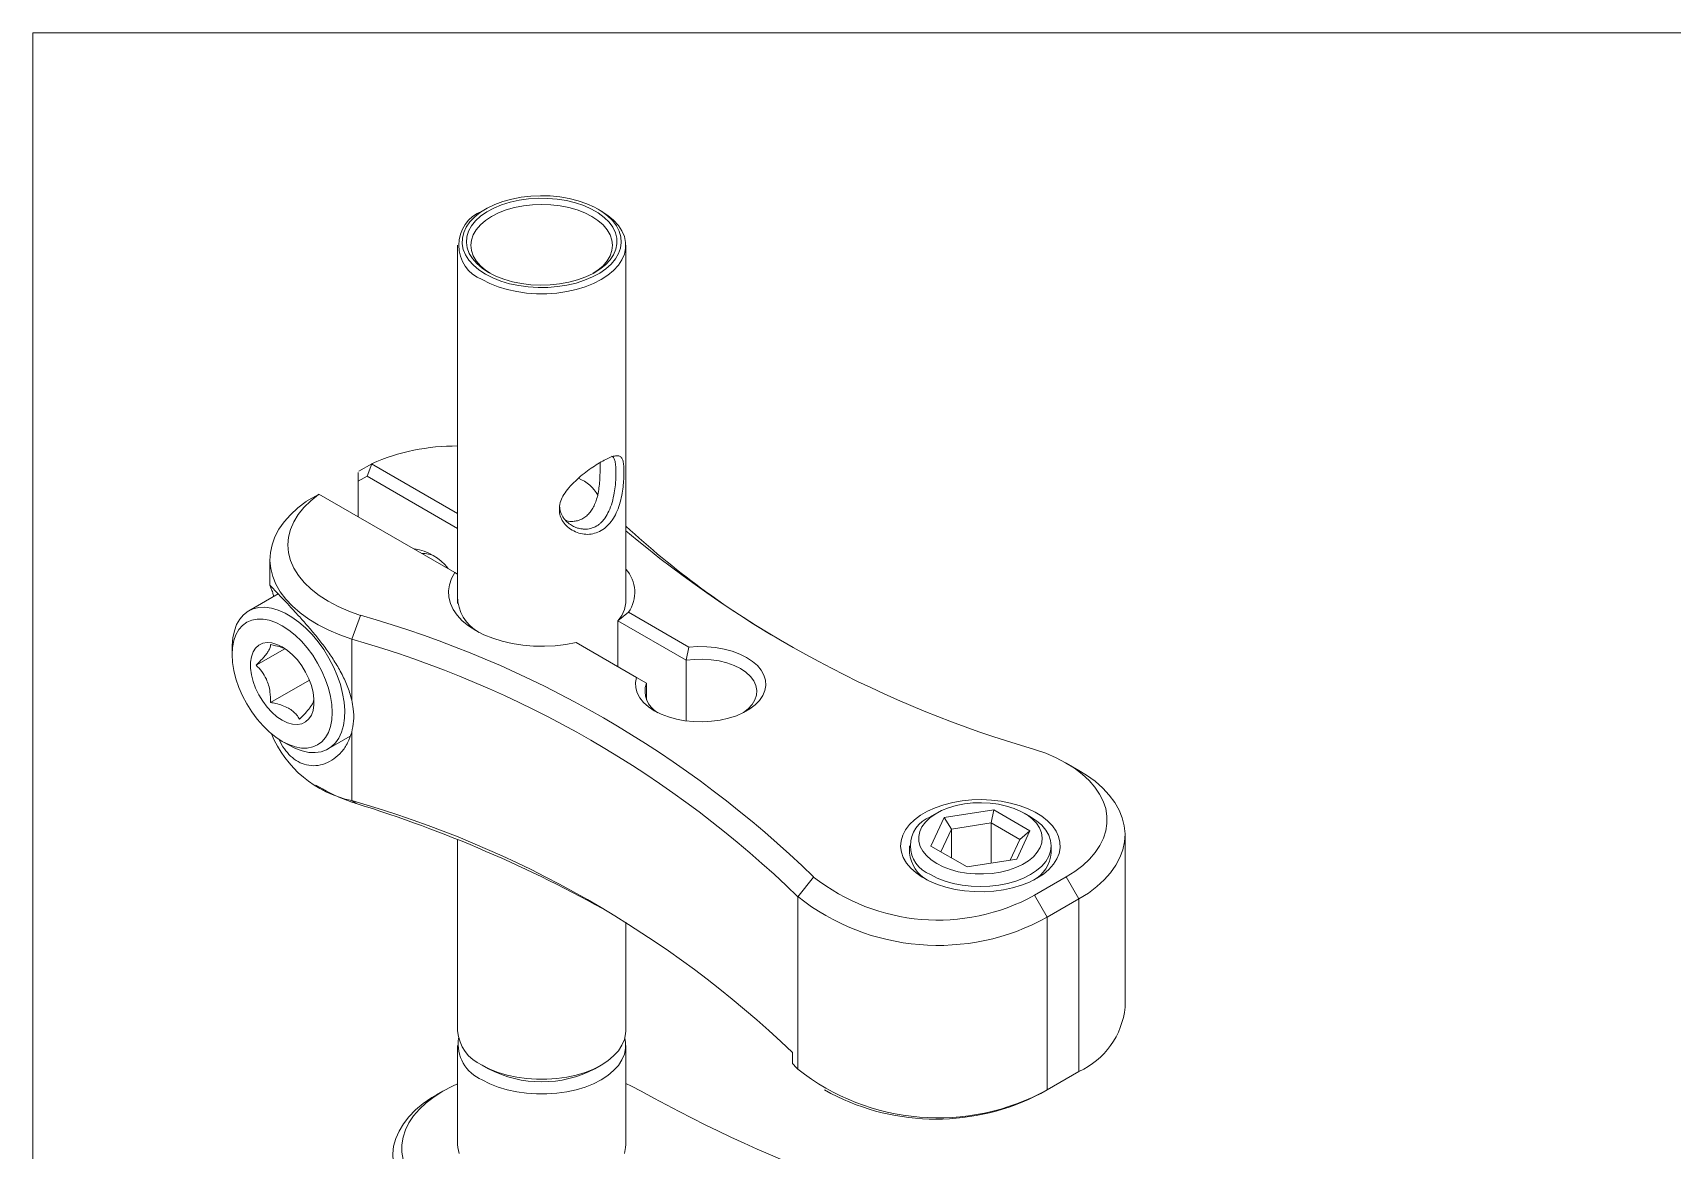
# Model space of a CAD drawing. Header units: millimetres. Extents: x 2 to 278, y 1 to 215.
# Drawn here: x 1.58 to 47.89, y 183.08 to 214.65 of the extents above; entities that cross this region are included whole.
import ezdxf

# ---------------------------------------------------------------- set-up
doc = ezdxf.new("R2010")
doc.units = ezdxf.units.MM

msp = doc.modelspace()

# ---------------------------------------------------------------- linework, layer by layer
at = {"color": 7, "linetype": 'Continuous', "lineweight": 0}
for p, q in [((1.579, 214.645), (277.989, 214.645)), ((1.579, 214.645), (1.579, 0.903)), ((14.366, 209.662), (14.276, 209.61)), ((17.636, 209.61), (17.546, 209.662)), ((13.581, 208.641), (13.581, 198.525)), ((18.331, 198.525), (18.331, 208.641)), ((10.791, 202.263), (11.154, 202.471)), ((11.026, 202.12), (11.159, 202.466)), ((11.144, 202.466), (13.581, 201.06)), ((10.772, 201.975), (10.772, 202.227)), ((11.026, 202.12), (10.772, 201.975)), ((10.772, 201.975), (10.772, 200.97)), ((13.581, 200.645), (11.026, 202.12)), ((9.655, 201.605), (9.295, 201.4)), ((13.505, 199.393), (9.663, 201.611)), ((8.278, 199.766), (8.278, 199.032)), ((13.505, 199.393), (13.581, 199.349)), ((8.512, 198.793), (7.678, 198.311)), ((18.105, 198.033), (18.407, 198.274)), ((18.407, 198.274), (20.116, 197.287)), ((10.833, 198.187), (10.589, 197.515)), ((20.035, 196.919), (18.105, 198.033)), ((18.105, 196.737), (18.105, 198.033)), ((10.589, 195.791), (10.589, 197.515)), ((18.634, 196.432), (16.925, 197.418)), ((7.212, 197.281), (7.212, 197.077)), ((8.696, 197.243), (7.891, 196.779)), ((20.035, 196.919), (20.116, 197.287)), ((20.035, 195.205), (20.035, 196.919)), ((18.634, 196.432), (18.913, 196.271)), ((9.393, 196.358), (8.299, 195.726)), ((18.913, 195.796), (18.913, 196.271)), ((8.626, 194.627), (8.803, 194.525)), ((9.928, 194.414), (10.544, 194.77)), ((10.589, 192.953), (10.589, 194.885)), ((31.133, 193.804), (30.774, 194.012)), ((9.579, 193.389), (9.759, 193.286)), ((10.589, 192.953), (10.711, 192.874)), ((27.325, 192.477), (28.723, 192.694)), ((28.723, 192.694), (28.648, 192.323)), ((28.723, 192.694), (29.747, 192.103)), ((27.114, 192.599), (26.934, 192.495)), ((26.95, 191.67), (27.325, 192.477)), ((27.325, 192.477), (27.532, 192.15)), ((28.648, 192.323), (27.532, 192.15)), ((29.464, 191.852), (28.648, 192.323)), ((28.648, 191.183), (28.648, 192.323)), ((29.763, 192.495), (29.583, 192.599)), ((13.581, 191.85), (13.581, 186.449)), ((27.532, 192.15), (27.233, 191.506)), ((27.532, 191.334), (27.532, 192.15)), ((29.193, 191.268), (29.464, 191.852)), ((29.747, 192.103), (29.373, 191.295)), ((29.747, 192.103), (29.464, 191.852)), ((32.434, 187.116), (32.434, 191.99)), ((26.349, 191.679), (26.349, 191.472)), ((27.974, 191.079), (26.95, 191.67)), ((29.373, 191.295), (27.974, 191.079)), ((30.349, 191.472), (30.349, 191.679)), ((23.638, 190.795), (23.192, 190.239)), ((29.875, 190.279), (30.773, 190.798)), ((30.773, 190.798), (31.133, 190.176)), ((23.192, 185.365), (23.192, 190.239)), ((29.875, 190.279), (30.235, 189.657)), ((31.133, 190.176), (30.235, 189.657)), ((31.133, 185.302), (31.133, 190.176)), ((18.331, 186.449), (18.331, 189.518)), ((30.235, 184.783), (30.235, 189.657)), ((13.581, 186.034), (13.581, 183.234)), ((18.331, 183.234), (18.331, 186.034)), ((23.038, 185.838), (23.038, 185.527)), ((14.276, 185.479), (14.456, 185.376)), ((17.456, 185.376), (17.636, 185.479)), ((30.235, 184.783), (31.133, 185.302)), ((31.133, 185.302), (30.953, 185.198)), ((23.948, 184.783), (24.127, 184.68)), ((30.953, 185.198), (30.055, 184.679)), ((30.055, 184.679), (30.235, 184.783)), ((13.161, 184.743), (12.981, 184.64))]:
    msp.add_line(p, q, dxfattribs=at)
at = {"color": 7, "linetype": 'Continuous', "lineweight": 0, "flags": 128}
for points in [[(14.366, 207.827), (14.574, 207.721), (14.802, 207.631), (15.048, 207.557), (15.308, 207.502), (15.577, 207.465), (15.852, 207.448), (16.129, 207.451), (16.403, 207.473), (16.67, 207.514), (16.927, 207.574), (17.169, 207.652), (17.392, 207.746), (17.594, 207.855), (17.77, 207.978), (17.92, 208.113), (18.039, 208.257), (18.127, 208.408), (18.182, 208.565), (18.204, 208.724), (18.191, 208.884), (18.144, 209.041), (18.064, 209.194), (17.952, 209.341), (17.81, 209.478), (17.64, 209.604), (17.445, 209.717), (17.226, 209.815), (16.989, 209.897), (16.736, 209.961), (16.471, 210.008), (16.198, 210.035), (15.921, 210.042), (15.645, 210.03), (15.374, 209.998), (15.112, 209.947), (14.862, 209.878), (14.629, 209.792), (14.416, 209.69), (14.227, 209.573), (14.063, 209.444), (13.928, 209.305), (13.825, 209.157), (13.753, 209.002), (13.715, 208.844), (13.71, 208.684), (13.74, 208.526), (13.804, 208.37), (13.9, 208.22), (14.027, 208.078), (14.183, 207.946), (14.366, 207.827)], [(14.452, 207.876), (14.272, 207.994), (14.12, 208.125), (13.997, 208.265), (13.907, 208.414), (13.851, 208.568), (13.829, 208.725), (13.842, 208.882), (13.89, 209.037), (13.972, 209.187), (14.086, 209.33), (14.231, 209.463), (14.404, 209.584), (14.603, 209.692), (14.824, 209.784), (15.064, 209.859), (15.318, 209.916), (15.583, 209.953), (15.854, 209.971), (16.126, 209.968), (16.396, 209.946), (16.658, 209.903), (16.909, 209.842), (17.145, 209.763), (17.36, 209.666), (17.553, 209.555), (17.72, 209.431), (17.857, 209.295), (17.964, 209.15), (18.037, 208.998), (18.076, 208.843), (18.08, 208.685), (18.05, 208.529), (17.985, 208.376), (17.887, 208.229), (17.757, 208.091), (17.597, 207.963), (17.411, 207.849), (17.201, 207.749), (16.97, 207.665), (16.722, 207.599), (16.462, 207.552), (16.194, 207.524), (15.922, 207.517), (15.65, 207.529), (15.383, 207.562), (15.126, 207.614), (14.883, 207.684), (14.657, 207.772), (14.452, 207.876)], [(17.414, 207.85), (17.543, 207.938), (17.688, 208.063), (17.804, 208.199), (17.888, 208.342), (17.939, 208.49), (17.956, 208.641), (17.939, 208.791), (17.888, 208.939), (17.804, 209.082), (17.688, 209.218), (17.543, 209.344), (17.37, 209.457), (17.173, 209.557), (16.956, 209.641), (16.721, 209.707), (16.474, 209.756), (16.217, 209.785), (15.956, 209.795), (15.695, 209.785), (15.438, 209.756), (15.191, 209.707), (14.956, 209.641), (14.738, 209.557), (14.542, 209.457), (14.369, 209.344), (14.224, 209.218), (14.108, 209.082), (14.024, 208.939), (13.973, 208.791), (13.956, 208.641), (13.973, 208.49), (14.024, 208.342), (14.108, 208.199), (14.224, 208.063), (14.369, 207.938), (14.498, 207.85)], [(17.636, 209.61), (17.825, 209.486), (17.988, 209.35), (18.122, 209.203), (18.223, 209.049), (18.292, 208.888), (18.326, 208.723), (18.326, 208.558), (18.292, 208.394), (18.223, 208.233), (18.122, 208.078), (17.988, 207.931), (17.825, 207.795), (17.635, 207.671), (17.421, 207.561), (17.185, 207.467), (16.931, 207.39), (16.662, 207.332), (16.384, 207.292), (16.099, 207.272), (15.813, 207.272), (15.528, 207.292), (15.249, 207.332), (14.981, 207.39), (14.727, 207.467), (14.491, 207.561), (14.277, 207.671)], [(9.655, 201.605), (9.43, 201.427), (9.237, 201.237), (9.076, 201.037), (8.949, 200.829), (8.858, 200.615), (8.804, 200.396), (8.786, 200.176), (8.805, 199.956), (8.862, 199.738), (8.954, 199.524), (9.082, 199.316), (9.245, 199.116), (9.44, 198.927), (9.666, 198.749), (9.921, 198.585), (10.202, 198.435), (10.507, 198.303), (10.833, 198.187)], [(10.589, 197.515), (10.254, 197.633), (9.938, 197.766), (9.644, 197.915), (9.374, 198.079), (9.13, 198.256), (8.914, 198.444), (8.727, 198.642), (8.571, 198.85), (8.448, 199.064), (8.357, 199.284), (8.301, 199.508), (8.278, 199.733), (8.291, 199.959), (8.337, 200.183), (8.418, 200.404), (8.532, 200.621), (8.678, 200.83), (8.856, 201.031), (9.064, 201.223), (9.3, 201.403)], [(16.925, 197.418), (16.634, 197.363), (16.334, 197.328), (16.03, 197.312), (15.724, 197.318), (15.421, 197.344), (15.125, 197.389), (14.841, 197.455), (14.572, 197.539), (14.321, 197.64), (14.093, 197.757), (13.889, 197.889), (13.713, 198.034), (13.568, 198.19), (13.455, 198.354), (13.376, 198.524), (13.331, 198.699), (13.322, 198.876), (13.348, 199.052), (13.409, 199.225), (13.505, 199.393)], [(8.803, 194.525), (8.998, 194.426), (9.191, 194.357), (9.378, 194.317), (9.556, 194.309), (9.722, 194.332), (9.875, 194.386), (10.011, 194.469), (10.129, 194.582), (10.227, 194.721), (10.303, 194.885), (10.357, 195.072), (10.387, 195.278), (10.393, 195.501), (10.375, 195.737), (10.333, 195.982), (10.268, 196.233), (10.181, 196.486), (10.072, 196.737), (9.945, 196.982), (9.8, 197.218), (9.64, 197.441), (9.468, 197.647), (9.285, 197.835), (9.095, 197.999), (8.901, 198.139), (8.705, 198.253), (8.51, 198.337), (8.321, 198.391), (8.138, 198.415), (7.965, 198.408), (7.805, 198.369), (7.661, 198.301), (7.533, 198.202), (7.425, 198.076), (7.338, 197.924), (7.273, 197.748), (7.231, 197.552), (7.213, 197.337), (7.212, 197.281)], [(8.626, 194.627), (8.811, 194.535), (8.992, 194.472), (9.167, 194.439), (9.333, 194.438), (9.487, 194.468), (9.626, 194.528), (9.748, 194.618), (9.851, 194.737), (9.933, 194.881), (9.992, 195.049), (10.028, 195.238), (10.04, 195.444), (10.028, 195.664), (9.992, 195.894), (9.933, 196.131), (9.851, 196.37), (9.748, 196.607), (9.626, 196.838), (9.487, 197.059), (9.333, 197.266), (9.167, 197.457), (8.992, 197.626), (8.811, 197.773), (8.626, 197.893), (8.441, 197.986), (8.26, 198.049), (8.085, 198.081), (7.919, 198.083), (7.765, 198.053), (7.626, 197.992), (7.504, 197.902), (7.401, 197.784), (7.319, 197.639), (7.26, 197.472), (7.224, 197.283), (7.212, 197.077), (7.224, 196.857), (7.26, 196.626), (7.319, 196.39), (7.401, 196.151), (7.504, 195.914), (7.626, 195.683), (7.765, 195.462), (7.919, 195.254), (8.085, 195.064), (8.26, 194.894), (8.441, 194.748), (8.626, 194.627)], [(8.626, 197.297), (8.774, 197.198), (8.918, 197.073), (9.053, 196.926), (9.178, 196.76), (9.287, 196.581), (9.378, 196.393), (9.448, 196.202), (9.497, 196.012), (9.521, 195.829), (9.521, 195.658), (9.497, 195.503), (9.448, 195.369), (9.378, 195.259), (9.287, 195.176), (9.178, 195.123), (9.053, 195.101), (8.918, 195.111), (8.774, 195.152), (8.626, 195.223), (8.478, 195.323), (8.334, 195.448), (8.199, 195.595), (8.074, 195.76), (7.965, 195.939), (7.874, 196.127), (7.804, 196.318), (7.756, 196.508), (7.731, 196.691), (7.731, 196.863), (7.756, 197.017), (7.804, 197.152), (7.874, 197.261), (7.965, 197.344), (8.074, 197.397), (8.199, 197.419), (8.334, 197.409), (8.478, 197.368), (8.626, 197.297)], [(20.116, 197.287), (20.367, 197.303), (20.619, 197.299), (20.868, 197.276), (21.109, 197.233), (21.338, 197.171), (21.549, 197.092), (21.741, 196.997), (21.907, 196.888), (22.047, 196.767), (22.156, 196.635), (22.234, 196.497), (22.277, 196.353), (22.287, 196.208), (22.261, 196.063), (22.202, 195.921), (22.11, 195.786), (21.987, 195.659), (21.834, 195.543), (21.656, 195.44), (21.455, 195.352), (21.235, 195.28), (21, 195.227), (20.755, 195.193), (20.504, 195.179), (20.252, 195.184), (20.003, 195.209), (19.763, 195.254), (19.536, 195.317), (19.326, 195.397), (19.136, 195.494), (18.972, 195.604), (18.835, 195.726), (18.728, 195.858), (18.654, 195.998), (18.613, 196.141), (18.606, 196.287), (18.634, 196.432)], [(21.652, 195.438), (21.79, 195.546), (21.901, 195.667), (21.979, 195.796), (22.024, 195.931), (22.032, 196.068), (22.006, 196.204), (21.944, 196.336), (21.85, 196.462), (21.723, 196.578), (21.569, 196.682), (21.389, 196.771), (21.188, 196.844), (20.97, 196.899), (20.741, 196.934), (20.505, 196.949), (20.268, 196.944), (20.035, 196.919)], [(30.773, 190.798), (31.019, 190.953), (31.239, 191.122), (31.431, 191.301), (31.593, 191.49), (31.725, 191.686), (31.824, 191.889), (31.89, 192.097), (31.923, 192.306), (31.922, 192.517), (31.887, 192.727), (31.818, 192.934), (31.717, 193.137), (31.583, 193.333), (31.419, 193.521), (31.225, 193.699), (31.004, 193.867), (30.756, 194.022), (30.485, 194.163), (30.192, 194.289), (29.88, 194.398)], [(31.133, 193.804), (31.341, 193.675), (31.586, 193.498), (31.802, 193.309), (31.989, 193.11), (32.145, 192.901), (32.268, 192.686), (32.357, 192.466), (32.413, 192.241), (32.434, 192.015), (32.421, 191.788), (32.373, 191.564), (32.29, 191.342), (32.175, 191.125), (32.026, 190.916), (31.846, 190.714), (31.636, 190.523), (31.398, 190.343), (31.133, 190.176)], [(29.942, 190.759), (29.735, 190.653), (29.506, 190.562), (29.259, 190.489), (28.999, 190.433), (28.729, 190.396), (28.453, 190.379), (28.175, 190.382), (27.9, 190.404), (27.632, 190.445), (27.375, 190.505), (27.133, 190.583), (26.909, 190.678), (26.707, 190.788), (26.529, 190.911), (26.38, 191.046), (26.26, 191.19), (26.171, 191.342), (26.116, 191.499), (26.095, 191.659), (26.108, 191.819), (26.155, 191.977), (26.235, 192.13), (26.347, 192.277), (26.489, 192.414), (26.66, 192.541), (26.856, 192.654), (27.075, 192.752), (27.313, 192.835), (27.567, 192.899), (27.833, 192.946), (28.106, 192.973), (28.383, 192.98), (28.66, 192.968), (28.932, 192.936), (29.195, 192.885), (29.445, 192.816), (29.679, 192.729), (29.893, 192.627), (30.083, 192.51), (30.247, 192.381), (30.382, 192.241), (30.486, 192.093), (30.558, 191.938), (30.596, 191.779), (30.6, 191.619), (30.57, 191.46), (30.507, 191.304), (30.411, 191.153), (30.283, 191.011), (30.126, 190.879), (29.942, 190.759)], [(27.114, 191.174), (27.298, 191.081), (27.502, 191.005), (27.723, 190.945), (27.956, 190.904), (28.197, 190.882), (28.44, 190.88), (28.682, 190.897), (28.917, 190.933), (29.141, 190.988), (29.35, 191.061), (29.539, 191.149), (29.706, 191.252), (29.845, 191.367), (29.956, 191.493), (30.035, 191.626), (30.082, 191.764), (30.094, 191.904), (30.073, 192.044), (30.018, 192.181), (29.931, 192.312), (29.813, 192.435), (29.666, 192.548), (29.494, 192.647), (29.3, 192.732), (29.087, 192.8), (28.859, 192.85), (28.622, 192.882), (28.379, 192.894), (28.136, 192.887), (27.897, 192.86), (27.666, 192.814), (27.449, 192.75), (27.25, 192.67), (27.072, 192.574), (26.918, 192.465), (26.793, 192.344), (26.698, 192.215), (26.635, 192.079), (26.605, 191.939), (26.609, 191.799), (26.647, 191.66), (26.719, 191.525), (26.822, 191.398), (26.954, 191.28), (27.114, 191.174)], [(26.934, 190.863), (27.131, 190.763), (27.349, 190.679), (27.583, 190.612), (27.831, 190.564), (28.088, 190.534), (28.349, 190.524), (28.61, 190.534), (28.866, 190.564), (29.114, 190.612), (29.349, 190.679), (29.566, 190.763), (29.763, 190.863), (29.935, 190.976), (30.081, 191.102), (30.196, 191.237), (30.281, 191.38), (30.332, 191.528), (30.349, 191.679), (30.332, 191.83), (30.281, 191.978), (30.196, 192.121), (30.081, 192.256), (29.935, 192.382), (29.763, 192.495)], [(18.331, 186.449), (18.326, 186.366), (18.292, 186.202), (18.223, 186.041), (18.122, 185.886), (17.988, 185.739), (17.825, 185.603), (17.635, 185.479), (17.421, 185.369), (17.185, 185.275), (16.931, 185.198), (16.662, 185.14), (16.384, 185.1), (16.099, 185.08), (15.813, 185.08), (15.528, 185.1), (15.249, 185.14), (14.981, 185.198), (14.727, 185.275), (14.491, 185.369), (14.277, 185.479)], [(18.303, 186.241), (18.326, 186.117), (18.326, 185.951), (18.292, 185.787), (18.223, 185.626), (18.122, 185.471), (17.988, 185.325), (17.825, 185.188), (17.635, 185.064), (17.421, 184.955), (17.185, 184.861), (16.931, 184.784), (16.662, 184.725), (16.384, 184.685), (16.099, 184.665), (15.813, 184.665), (15.528, 184.685), (15.249, 184.725), (14.981, 184.784), (14.727, 184.861), (14.491, 184.955), (14.277, 185.064)], [(13.581, 184.954), (13.431, 184.886), (13.161, 184.744), (12.914, 184.588), (12.694, 184.419), (12.501, 184.239), (12.338, 184.05), (12.206, 183.853), (12.106, 183.65), (12.038, 183.442), (12.005, 183.232), (12.005, 183.021), (12.038, 182.81), (12.106, 182.603), (12.206, 182.399), (12.338, 182.202), (12.501, 182.013), (12.694, 181.834), (12.914, 181.665), (13.161, 181.509)], [(18.765, 184.744), (18.494, 184.886), (18.331, 184.96)], [(12.981, 181.198), (12.726, 181.359), (12.497, 181.533), (12.296, 181.718), (12.124, 181.912), (11.983, 182.115), (11.874, 182.324), (11.798, 182.538), (11.756, 182.755), (11.747, 182.974), (11.773, 183.191), (11.832, 183.407), (11.925, 183.619), (12.05, 183.825), (12.206, 184.024), (12.393, 184.214), (12.608, 184.393), (12.851, 184.561), (12.981, 184.64)], [(13.581, 183.234), (13.585, 183.151), (13.62, 182.987)], [(18.292, 182.987), (18.326, 183.151), (18.331, 183.234)]]:
    msp.add_lwpolyline(points, dxfattribs=at)
at = {"color": 7, "linetype": 'Continuous', "lineweight": 0}
for centre, radius, start, end in [((14.651, 208.641), 1.039, 111.1484, 248.8678), ((13.528, 197.103), 5.869, 89.484, 113.8808), ((16.586, 201.039), 1.099, 29.0659, 68.1115), ((35.128, 218.89), 24.752, 227.262, 239.9596), ((38.678, 224.725), 31.577, 229.881, 253.8215), ((12.161, 198.62), 1.457, 37.7435, 82.0921), ((12.614, 199.234), 0.7, 63.2107, 93.1343), ((17.616, 198.836), 0.97, 324.5718, 42.5428), ((14.725, 198.715), 1.144, 179.4469, 241.9311), ((17.446, 198.632), 0.89, 317.7591, 6.0849), ((2.683, 169.284), 30.031, 45.7508, 74.2546), ((2.484, 168.922), 29.72, 45.8301, 74.1753), ((19.565, 196.046), 0.69, 161.0092, 241.9105), ((11.242, 196.04), 3.156, 202.3471, 258.0572), ((12.094, 197.375), 4.709, 240.2818, 252.921), ((2.467, 164.293), 29.789, 46.3249, 74.178), ((-0.104, 157.906), 36.602, 60.5606, 72.8152), ((27.244, 191.679), 0.873, 110.7977, 249.2184), ((27.321, 191.563), 0.977, 185.3584, 241.1359), ((29.376, 191.563), 0.977, 298.8641, 354.6416), ((27.146, 195.244), 5.666, 231.7457, 298.8008), ((27.151, 195.235), 6.373, 231.6077, 298.9388), ((30.225, 187.327), 2.219, 294.1332, 354.5466), ((14.729, 186.538), 1.152, 184.4583, 246.8619), ((14.684, 186.074), 1.088, 171.1475, 248.0319), ((15.956, 188.25), 3.242, 242.4499, 297.5555), ((9.511, 172.391), 18.855, 43.4807, 44.1594), ((27.152, 190.382), 6.391, 231.7124, 298.8341), ((38.318, 219.823), 40.16, 240.8646, 259.4402), ((27.091, 190.382), 6.427, 242.5353, 297.4593)]:
    msp.add_arc(centre, radius, start, end, dxfattribs=at)
for points, knots in [([(17.635, 202.522), (17.694, 202.554), (17.81, 202.619), (17.952, 202.678), (18.068, 202.703), (18.156, 202.689), (18.218, 202.641), (18.256, 202.55), (18.274, 202.416), (18.28, 202.242), (18.275, 202.038), (18.256, 201.811), (18.219, 201.566), (18.157, 201.319), (18.07, 201.082), (17.955, 200.875), (17.811, 200.705), (17.641, 200.578), (17.451, 200.496), (17.251, 200.467), (17.051, 200.491), (16.859, 200.565), (16.686, 200.677), (16.553, 200.823), (16.472, 200.993), (16.446, 201.179), (16.47, 201.371), (16.551, 201.563), (16.684, 201.753), (16.857, 201.938), (17.049, 202.115), (17.249, 202.273), (17.449, 202.412), (17.573, 202.485), (17.635, 202.522)], [0, 0, 0, 0, 0.032212, 0.063622, 0.095269, 0.128173, 0.161362, 0.191712, 0.22062, 0.249691, 0.278715, 0.307619, 0.338014, 0.371294, 0.404234, 0.435909, 0.467353, 0.499624, 0.531853, 0.563302, 0.595023, 0.628044, 0.661281, 0.691677, 0.720635, 0.749764, 0.778818, 0.807763, 0.838226, 0.871608, 0.904674, 0.936399, 0.967819, 1, 1, 1, 1]), ([(16.463, 201.245), (16.466, 201.214), (16.474, 201.122), (16.521, 201.024), (16.569, 200.946), (16.599, 200.906), (16.632, 200.866), (16.695, 200.802), (16.788, 200.732), (16.91, 200.672), (17.014, 200.641), (17.091, 200.629), (17.133, 200.624), (17.149, 200.623), (17.152, 200.623), (17.153, 200.623), (17.153, 200.623), (17.153, 200.623), (17.153, 200.623), (17.217, 200.621), (17.34, 200.634), (17.484, 200.693), (17.585, 200.763), (17.668, 200.837), (17.759, 200.954), (17.861, 201.137), (17.949, 201.376), (18.007, 201.631), (18.033, 201.828), (18.043, 201.957), (18.05, 202.08), (18.055, 202.234), (18.051, 202.375), (18.041, 202.472), (18.026, 202.555), (17.995, 202.63), (17.961, 202.678), (17.938, 202.683), (17.938, 202.683)], [0, 0, 0, 0, 0.025896, 0.076644, 0.090428, 0.104651, 0.119319, 0.134711, 0.181226, 0.219316, 0.25196, 0.274016, 0.284662, 0.286746, 0.28716, 0.287244, 0.287263, 0.287267, 0.287436, 0.287591, 0.341174, 0.392051, 0.416728, 0.440921, 0.480236, 0.531106, 0.593635, 0.655927, 0.706648, 0.727718, 0.745983, 0.794435, 0.845043, 0.871417, 0.89857, 0.949023, 0.999955, 1, 1, 1, 1]), ([(16.633, 200.867), (16.641, 200.864), (16.708, 200.841), (16.822, 200.838), (16.967, 200.857), (17.09, 200.903), (17.203, 200.975), (17.301, 201.07), (17.385, 201.184), (17.454, 201.318), (17.51, 201.47), (17.553, 201.646), (17.582, 201.841), (17.597, 202.032), (17.603, 202.206), (17.605, 202.355), (17.605, 202.456), (17.605, 202.499), (17.605, 202.503)], [0, 0, 0, 0, 0.013468, 0.103326, 0.167676, 0.233843, 0.298224, 0.364559, 0.4279, 0.492741, 0.563347, 0.635459, 0.718007, 0.80277, 0.86582, 0.930471, 0.993627, 1, 1, 1, 1]), ([(8.28, 199.032), (8.279, 199.034), (8.278, 199.04), (8.29, 199.029), (8.318, 199), (8.366, 198.949), (8.434, 198.876), (8.533, 198.77), (8.674, 198.621), (8.864, 198.42), (9.088, 198.177), (9.327, 197.909), (9.573, 197.618), (9.81, 197.316), (10.039, 196.993), (10.251, 196.649), (10.432, 196.286), (10.538, 195.996), (10.579, 195.831), (10.589, 195.791)], [0, 0, 0, 0, 0.019763, 0.072788, 0.124502, 0.176623, 0.230221, 0.284429, 0.353611, 0.42467, 0.493919, 0.56552, 0.629746, 0.695727, 0.762226, 0.830373, 0.902274, 0.976187, 1, 1, 1, 1]), ([(8.382, 198.718), (8.374, 198.756), (8.352, 198.853), (8.319, 198.936), (8.292, 198.998), (8.285, 199.016), (8.281, 199.026)], [0, 0, 0, 0, 0.205266, 0.514608, 0.75642, 1, 1, 1, 1]), ([(8.299, 197.36), (8.297, 197.335), (8.292, 197.284), (8.243, 197.185), (8.163, 197.074), (8.053, 196.944), (7.952, 196.841), (7.891, 196.779)], [0, 0, 0, 0, 0.216175, 0.43974, 0.593398, 0.752191, 1, 1, 1, 1]), ([(8.696, 197.243), (8.675, 197.253), (8.598, 197.289), (8.461, 197.326), (8.346, 197.35), (8.299, 197.36)], [0, 0, 0, 0, 0.178274, 0.66369, 1, 1, 1, 1]), ([(7.891, 196.779), (7.945, 196.721), (8.054, 196.605), (8.171, 196.409), (8.245, 196.21), (8.291, 195.99), (8.296, 195.826), (8.299, 195.726)], [0, 0, 0, 0, 0.216175, 0.43974, 0.593398, 0.752191, 1, 1, 1, 1]), ([(8.299, 195.726), (8.347, 195.717), (8.46, 195.693), (8.632, 195.643), (8.8, 195.57), (8.935, 195.478), (9.041, 195.373), (9.09, 195.295), (9.116, 195.255)], [0, 0, 0, 0, 0.124751, 0.299075, 0.478642, 0.643968, 0.815259, 1, 1, 1, 1]), ([(9.116, 195.255), (9.169, 195.31), (9.278, 195.421), (9.396, 195.559), (9.469, 195.666), (9.507, 195.739), (9.512, 195.772), (9.513, 195.786)], [0, 0, 0, 0, 0.249195, 0.506909, 0.684039, 0.867088, 1, 1, 1, 1]), ([(10.589, 194.885), (10.61, 194.989), (10.653, 195.199), (10.643, 195.509), (10.604, 195.71), (10.589, 195.791)], [0, 0, 0, 0, 0.368387, 0.747462, 1, 1, 1, 1]), ([(10.589, 194.885), (10.554, 194.783), (10.485, 194.576), (10.309, 194.323), (10.091, 194.121), (9.843, 193.988), (9.576, 193.928), (9.315, 193.949), (9.071, 194.044), (8.861, 194.199), (8.684, 194.414), (8.578, 194.578), (8.54, 194.68), (8.538, 194.684)], [0, 0, 0, 0, 0.102483, 0.207997, 0.310459, 0.415898, 0.517704, 0.622977, 0.716715, 0.813412, 0.903753, 0.996322, 1, 1, 1, 1])]:
    msp.add_open_spline(points, degree=3, knots=knots, dxfattribs=at)

doc.saveas('drawing.dxf')
